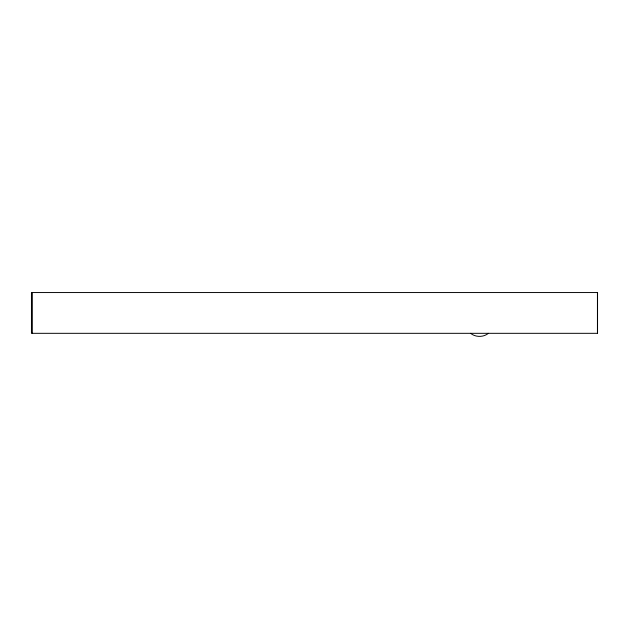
<?xml version="1.0" encoding="UTF-8"?>
<svg xmlns="http://www.w3.org/2000/svg" width="629" height="629" viewBox="0 0 629 629"><rect width="100%" height="100%" fill="white"/><g stroke="black" fill="none" stroke-linecap="round" stroke-linejoin="round"><path stroke-width="0.94" d="M488.395 333.331C483.442 337.419 475.571 337.396 470.602 333.331M597.44 292.548L597.44 333.323M32.307 292.548L32.307 333.323M597.55 292.548L31.45 292.548L31.45 333.323L597.55 333.323L597.55 292.548"/></g></svg>
